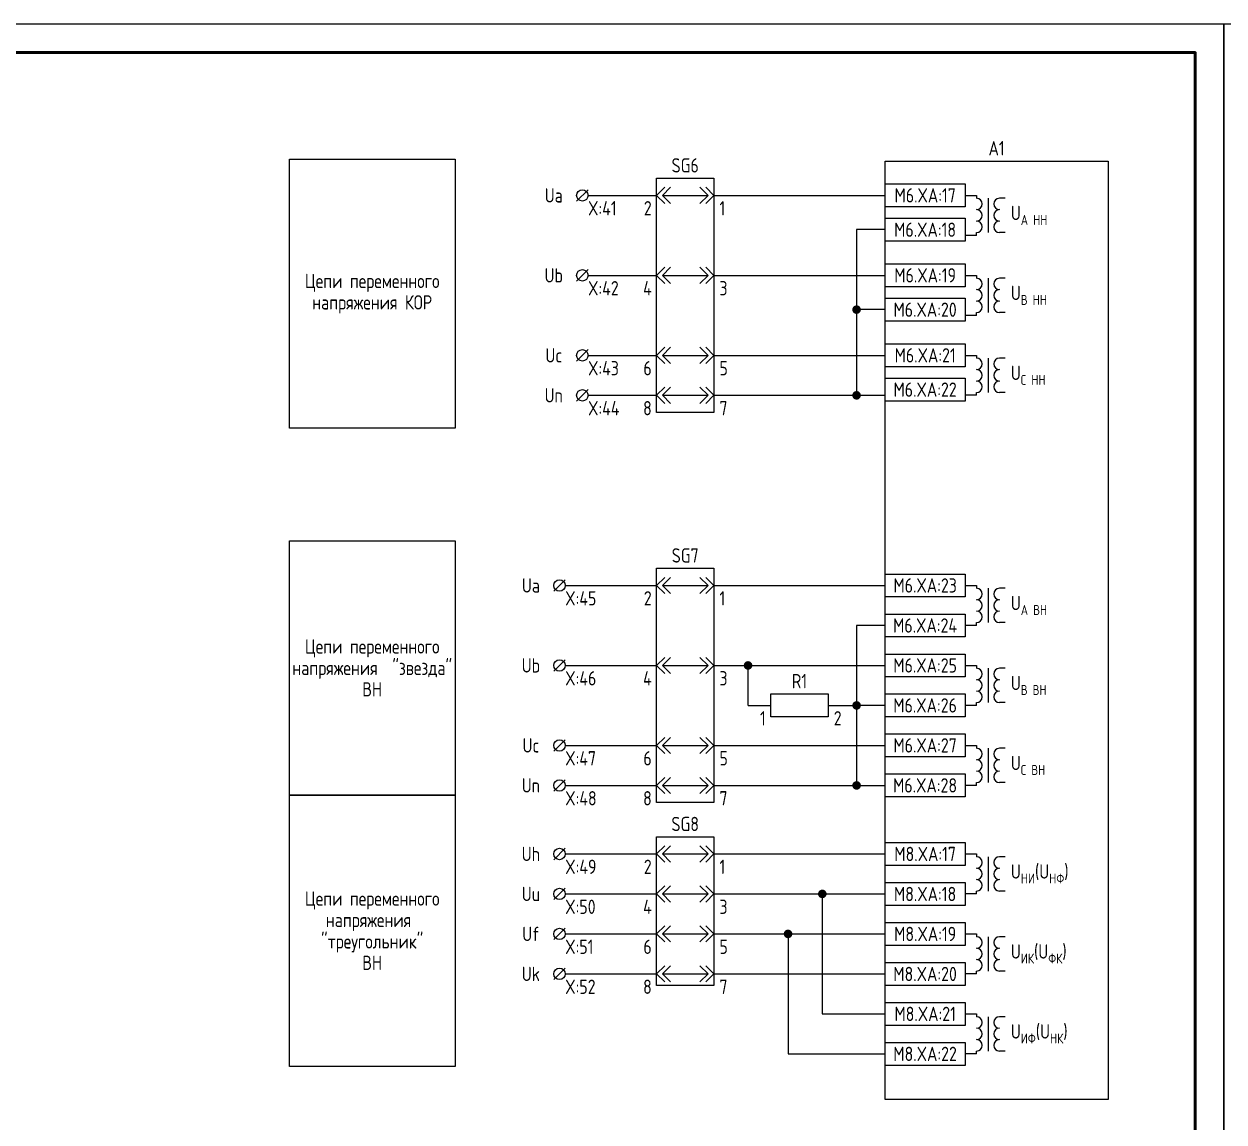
# Model space of a CAD drawing. Header units: millimetres. Extents: x -1117 to 4405, y -90 to 586.
# Drawn here: x 210 to 420, y 104.8 to 297 of the extents above; entities that cross this region are included whole.
import ezdxf

# ---------------------------------------------------------------- set-up
doc = ezdxf.new("R2010")
doc.units = ezdxf.units.MM
doc.styles.add('Gost_type_A', font='GOST_A.TTF')

# ---------------------------------------------------------------- blocks, each defined once
blk = doc.blocks.new('Формат_А3')
blk.add_lwpolyline([(-420, 297), (0, 297), (0, 0), (-420, 0)], close=True)
at = {"lineweight": 50}
blk.add_lwpolyline([(-400, 292), (-5, 292), (-5, 5), (-400, 5)], close=True, dxfattribs=at)
blk = doc.blocks.new('БИ_разъем')
for p, q in [((0, 0), (1.41, 1.41)), ((0, 0), (1.41, 1.41)), ((0, 0), (1.41, -1.41)), ((0, 0), (1.41, -1.41)), ((1, 0), (2.41, 1.41)), ((1, 0), (2.41, -1.41)), ((1, 0), (9, 0)), ((9, 0), (7.59, 1.41)), ((9, 0), (7.59, -1.41)), ((10, 0), (8.59, 1.41)), ((10, 0), (8.59, 1.41)), ((10, 0), (8.59, -1.41)), ((10, 0), (8.59, -1.41))]:
    blk.add_line(p, q)
blk = doc.blocks.new('POINT')
at = {"const_width": 0.75}
blk.add_lwpolyline([(-0.375, 0, 1), (0.375, 0, 1)], format="xyb", close=True, dxfattribs=at)

msp = doc.modelspace()

# ---------------------------------------------------------------- linework, layer by layer
for p, q in [((308.74, 268), (306.74, 266)), ((308.74, 267), (320.74, 267)), ((330.74, 267), (360.74, 267)), ((360.74, 261), (355.74, 261)), ((355.74, 261), (355.74, 232)), ((308.74, 254), (306.74, 252)), ((308.74, 253), (320.74, 253)), ((330.74, 253), (360.74, 253)), ((360.74, 247), (355.74, 247)), ((308.74, 240), (306.74, 238)), ((308.74, 239), (320.74, 239)), ((330.74, 239), (360.74, 239)), ((308.74, 233), (306.74, 231)), ((308.74, 232), (320.74, 232)), ((330.74, 232), (360.74, 232)), ((304.74, 199.72), (302.74, 197.72)), ((304.74, 198.72), (320.74, 198.72)), ((330.74, 198.72), (360.74, 198.72)), ((360.74, 191.72), (355.74, 191.72)), ((355.74, 191.72), (355.74, 163.72)), ((304.74, 185.72), (302.74, 183.72)), ((304.74, 184.72), (320.74, 184.72)), ((330.74, 184.72), (360.74, 184.72)), ((336.74, 177.72), (336.74, 184.72)), ((336.74, 177.72), (340.74, 177.72)), ((350.74, 177.72), (355.74, 177.72)), ((360.74, 177.72), (355.74, 177.72)), ((304.74, 171.72), (302.74, 169.72)), ((304.74, 170.72), (320.74, 170.72)), ((330.74, 170.72), (360.74, 170.72)), ((304.74, 164.72), (302.74, 162.72)), ((304.74, 163.72), (320.74, 163.72)), ((330.74, 163.72), (360.74, 163.72)), ((304.74, 152.72), (302.74, 150.72)), ((304.74, 151.72), (320.74, 151.72)), ((330.74, 151.72), (360.74, 151.72)), ((304.74, 145.72), (302.74, 143.72)), ((304.74, 144.72), (320.74, 144.72)), ((330.74, 144.72), (360.74, 144.72)), ((349.74, 144.72), (349.74, 123.72)), ((304.74, 138.72), (302.74, 136.72)), ((304.74, 137.72), (320.74, 137.72)), ((330.74, 137.72), (360.74, 137.72)), ((343.74, 137.72), (343.74, 116.72)), ((304.74, 131.72), (302.74, 129.72)), ((304.74, 130.72), (320.74, 130.72)), ((330.74, 130.72), (360.74, 130.72)), ((349.74, 123.72), (360.74, 123.72)), ((343.74, 116.72), (360.74, 116.72))]:
    msp.add_line(p, q)
at = {"ltscale": 4}
for p, q in [((374.74, 267), (376.74, 267)), ((376.74, 267), (376.74, 266.5)), ((376.74, 267), (376.74, 266.5)), ((378.74, 266.5), (378.74, 262.5)), ((381.74, 266.5), (380.74, 266.5)), ((378.74, 264.5), (378.74, 260.5)), ((376.74, 260), (376.74, 260.5)), ((381.74, 260.5), (380.74, 260.5)), ((376.74, 260), (374.74, 260)), ((374.74, 253), (376.74, 253)), ((376.74, 253), (376.74, 252.5)), ((376.74, 253), (376.74, 252.5)), ((378.74, 252.5), (378.74, 248.5)), ((381.74, 252.5), (380.74, 252.5)), ((378.74, 250.5), (378.74, 246.5)), ((376.74, 246), (374.74, 246)), ((376.74, 246), (376.74, 246.5)), ((381.74, 246.5), (380.74, 246.5)), ((374.74, 239), (376.74, 239)), ((376.74, 239), (376.74, 238.5)), ((376.74, 239), (376.74, 238.5)), ((378.74, 238.5), (378.74, 234.5)), ((381.74, 238.5), (380.74, 238.5)), ((378.74, 236.5), (378.74, 232.5)), ((376.74, 232), (374.74, 232)), ((376.74, 232), (376.74, 232.5)), ((381.74, 232.5), (380.74, 232.5)), ((374.74, 198.72), (376.74, 198.72)), ((376.74, 198.72), (376.74, 198.22)), ((376.74, 198.72), (376.74, 198.22)), ((378.74, 198.22), (378.74, 194.22)), ((381.74, 198.22), (380.74, 198.22)), ((378.74, 196.22), (378.74, 192.22)), ((376.74, 191.72), (374.74, 191.72)), ((376.74, 191.72), (376.74, 192.22)), ((381.74, 192.22), (380.74, 192.22)), ((374.74, 184.72), (376.74, 184.72)), ((376.74, 184.72), (376.74, 184.22)), ((376.74, 184.72), (376.74, 184.22)), ((378.74, 184.22), (378.74, 180.22)), ((381.74, 184.22), (380.74, 184.22)), ((378.74, 182.22), (378.74, 178.22)), ((376.74, 177.72), (374.74, 177.72)), ((376.74, 177.72), (376.74, 178.22)), ((381.74, 178.22), (380.74, 178.22)), ((374.74, 170.72), (376.74, 170.72)), ((376.74, 170.72), (376.74, 170.22)), ((376.74, 170.72), (376.74, 170.22)), ((378.74, 170.22), (378.74, 166.22)), ((381.74, 170.22), (380.74, 170.22)), ((378.74, 168.22), (378.74, 164.22)), ((376.74, 163.72), (376.74, 164.22)), ((381.74, 164.22), (380.74, 164.22)), ((376.74, 163.72), (374.74, 163.72)), ((374.74, 151.72), (376.74, 151.72)), ((376.74, 151.72), (376.74, 151.22)), ((376.74, 151.72), (376.74, 151.22)), ((378.74, 151.22), (378.74, 147.22)), ((381.74, 151.22), (380.74, 151.22)), ((378.74, 149.22), (378.74, 145.22)), ((376.74, 144.72), (376.74, 145.22)), ((381.74, 145.22), (380.74, 145.22)), ((376.74, 144.72), (374.74, 144.72)), ((374.74, 137.72), (376.74, 137.72)), ((376.74, 137.72), (376.74, 137.22)), ((376.74, 137.72), (376.74, 137.22)), ((378.74, 137.22), (378.74, 133.22)), ((381.74, 137.22), (380.74, 137.22)), ((378.74, 135.22), (378.74, 131.22)), ((376.74, 130.72), (374.74, 130.72)), ((376.74, 130.72), (376.74, 131.22)), ((381.74, 131.22), (380.74, 131.22)), ((374.74, 123.72), (376.74, 123.72)), ((376.74, 123.72), (376.74, 123.22)), ((376.74, 123.72), (376.74, 123.22)), ((378.74, 123.22), (378.74, 119.22)), ((381.74, 123.22), (380.74, 123.22)), ((378.74, 121.22), (378.74, 117.22)), ((376.74, 116.72), (374.74, 116.72)), ((376.74, 116.72), (376.74, 117.22)), ((381.74, 117.22), (380.74, 117.22))]:
    msp.add_line(p, q, dxfattribs=at)
for points in [[(285.46, 226.28), (256.46, 226.28), (256.46, 273.34), (285.46, 273.34)], [(360.74, 273), (399.74, 273), (399.74, 108.74), (360.74, 108.74)], [(320.74, 270), (330.74, 270), (330.74, 229), (320.74, 229)], [(360.74, 269), (374.74, 269), (374.74, 265), (360.74, 265)], [(360.74, 263), (374.74, 263), (374.74, 259), (360.74, 259)], [(360.74, 255), (374.74, 255), (374.74, 251), (360.74, 251)], [(360.74, 249), (374.74, 249), (374.74, 245), (360.74, 245)], [(360.74, 241), (374.74, 241), (374.74, 237), (360.74, 237)], [(360.74, 235), (374.74, 235), (374.74, 231), (360.74, 231)], [(285.46, 162.04), (256.46, 162.04), (256.46, 206.54), (285.46, 206.54)], [(320.74, 201.72), (330.74, 201.72), (330.74, 160.72), (320.74, 160.72)], [(360.74, 200.72), (374.74, 200.72), (374.74, 196.72), (360.74, 196.72)], [(360.74, 193.72), (374.74, 193.72), (374.74, 189.72), (360.74, 189.72)], [(360.74, 186.72), (374.74, 186.72), (374.74, 182.72), (360.74, 182.72)], [(340.74, 179.72), (350.74, 179.72), (350.74, 175.72), (340.74, 175.72)], [(360.74, 179.72), (374.74, 179.72), (374.74, 175.72), (360.74, 175.72)], [(360.74, 172.72), (374.74, 172.72), (374.74, 168.72), (360.74, 168.72)], [(360.74, 165.72), (374.74, 165.72), (374.74, 161.72), (360.74, 161.72)], [(285.46, 114.53), (256.46, 114.53), (256.46, 162.04), (285.46, 162.04)], [(320.74, 154.72), (330.74, 154.72), (330.74, 128.72), (320.74, 128.72)], [(360.74, 153.72), (374.74, 153.72), (374.74, 149.72), (360.74, 149.72)], [(360.74, 146.72), (374.74, 146.72), (374.74, 142.72), (360.74, 142.72)], [(360.74, 139.72), (374.74, 139.72), (374.74, 135.72), (360.74, 135.72)], [(360.74, 132.72), (374.74, 132.72), (374.74, 128.72), (360.74, 128.72)], [(360.74, 125.72), (374.74, 125.72), (374.74, 121.72), (360.74, 121.72)], [(360.74, 118.72), (374.74, 118.72), (374.74, 114.72), (360.74, 114.72)]]:
    msp.add_lwpolyline(points, close=True)
for centre in [(307.74, 267), (307.74, 253), (307.74, 239), (307.74, 232), (303.74, 198.72), (303.74, 184.72), (303.74, 170.72), (303.74, 163.72), (303.74, 151.72), (303.74, 144.72), (303.74, 137.72), (303.74, 130.72)]:
    msp.add_circle(centre, 1)
for centre, start, end in [((376.74, 265.5), 270, 90), ((380.74, 265.5), 90, 270), ((380.74, 265.5), 90, 270), ((376.74, 263.5), 270, 90), ((380.74, 263.5), 90, 270), ((380.74, 263.5), 90, 270), ((376.74, 261.5), 270, 90), ((380.74, 261.5), 90, 270), ((376.74, 251.5), 270, 90), ((380.74, 251.5), 90, 270), ((380.74, 251.5), 90, 270), ((376.74, 249.5), 270, 90), ((380.74, 249.5), 90, 270), ((380.74, 249.5), 90, 270), ((376.74, 247.5), 270, 90), ((380.74, 247.5), 90, 270), ((376.74, 237.5), 270, 90), ((380.74, 237.5), 90, 270), ((380.74, 237.5), 90, 270), ((376.74, 235.5), 270, 90), ((380.74, 235.5), 90, 270), ((380.74, 235.5), 90, 270), ((376.74, 233.5), 270, 90), ((380.74, 233.5), 90, 270), ((376.74, 197.22), 270, 90), ((380.74, 197.22), 90, 270), ((380.74, 197.22), 90, 270), ((376.74, 195.22), 270, 90), ((380.74, 195.22), 90, 270), ((380.74, 195.22), 90, 270), ((376.74, 193.22), 270, 90), ((380.74, 193.22), 90, 270), ((376.74, 183.22), 270, 90), ((380.74, 183.22), 90, 270), ((380.74, 183.22), 90, 270), ((376.74, 181.22), 270, 90), ((380.74, 181.22), 90, 270), ((380.74, 181.22), 90, 270), ((376.74, 179.22), 270, 90), ((380.74, 179.22), 90, 270), ((376.74, 169.22), 270, 90), ((380.74, 169.22), 90, 270), ((380.74, 169.22), 90, 270), ((376.74, 167.22), 270, 90), ((380.74, 167.22), 90, 270), ((380.74, 167.22), 90, 270), ((376.74, 165.22), 270, 90), ((380.74, 165.22), 90, 270), ((376.74, 150.22), 270, 90), ((380.74, 150.22), 90, 270), ((380.74, 150.22), 90, 270), ((376.74, 148.22), 270, 90), ((380.74, 148.22), 90, 270), ((380.74, 148.22), 90, 270), ((376.74, 146.22), 270, 90), ((380.74, 146.22), 90, 270), ((376.74, 136.22), 270, 90), ((380.74, 136.22), 90, 270), ((380.74, 136.22), 90, 270), ((376.74, 134.22), 270, 90), ((380.74, 134.22), 90, 270), ((380.74, 134.22), 90, 270), ((376.74, 132.22), 270, 90), ((380.74, 132.22), 90, 270), ((376.74, 122.22), 270, 90), ((380.74, 122.22), 90, 270), ((380.74, 122.22), 90, 270), ((376.74, 120.22), 270, 90), ((380.74, 120.22), 90, 270), ((380.74, 120.22), 90, 270), ((376.74, 118.22), 270, 90), ((380.74, 118.22), 90, 270)]:
    msp.add_arc(centre, 1, start, end, dxfattribs=at)

# ---------------------------------------------------------------- block references
at = {"color": 1}
for p in [(420, 0), (840, 0)]:
    msp.add_blockref('Формат_А3', p, dxfattribs=at)
for name, p in [('БИ_разъем', (320.74, 267)), ('БИ_разъем', (320.74, 253)), ('POINT', (355.74, 247)), ('БИ_разъем', (320.74, 239)), ('БИ_разъем', (320.74, 232)), ('POINT', (355.74, 232)), ('БИ_разъем', (320.74, 198.72)), ('БИ_разъем', (320.74, 184.72)), ('POINT', (336.74, 184.72)), ('POINT', (355.74, 177.72)), ('БИ_разъем', (320.74, 170.72)), ('БИ_разъем', (320.74, 163.72)), ('POINT', (355.74, 163.72)), ('БИ_разъем', (320.74, 151.72)), ('БИ_разъем', (320.74, 144.72)), ('POINT', (349.74, 144.72)), ('БИ_разъем', (320.74, 137.72)), ('POINT', (343.74, 137.72)), ('БИ_разъем', (320.74, 130.72))]:
    msp.add_blockref(name, p)

# ---------------------------------------------------------------- texts
at = {"char_height": 2.5, "line_spacing_factor": 0.9, "style": 'Gost_type_A'}
for s, insert, width, attachment_point in [('A1', (380.24, 274), 39, 8), ('SG6', (325.74, 271), 10, 8), ('Ua', (302.74, 267), 6, 5), ('X:41', (308.74, 266), 10, 1), ('{\\T0.9;2}', (319.74, 266), 5, 3), ('{\\T0.9;1}', (331.74, 266), 5, 1), ('Ub', (302.74, 253), 6, 5), ('Цепи переменного напряжения КОР', (270.96, 249.81), 29, 5), ('X:42', (308.74, 252), 10, 1), ('{\\T0.9;4}', (319.74, 252), 5, 3), ('{\\T0.9;3}', (331.74, 252), 5, 1), ('Uc', (302.74, 239), 6, 5), ('X:43', (308.74, 238), 10, 1), ('{\\T0.9;6}', (319.74, 238), 5, 3), ('{\\T0.9;5}', (331.74, 238), 5, 1), ('Un', (302.74, 232), 6, 5), ('X:44', (308.74, 231), 10, 1), ('{\\T0.9;8}', (319.74, 231), 5, 3), ('{\\T0.9;7}', (331.74, 231), 5, 1), ('SG7', (325.74, 202.72), 10, 8), ('Ua', (298.74, 198.72), 6, 5), ('X:45', (304.74, 197.72), 10, 1), ('{\\T0.9;2}', (319.74, 197.72), 5, 3), ('{\\T0.9;1}', (331.74, 197.72), 5, 1), ('Цепи переменного напряжения  "звезда"\\PВН', (270.96, 184.29), 29, 5), ('Ub', (298.74, 184.72), 6, 5), ('X:46', (304.74, 183.72), 10, 1), ('{\\T0.9;4}', (319.74, 183.72), 5, 3), ('{\\T0.9;3}', (331.74, 183.72), 5, 1), ('R1', (345.74, 180.72), 10, 8), ('{\\T0.9;1}', (339.74, 176.72), 5, 3), ('{\\T0.9;2}', (351.74, 176.72), 5, 1), ('Uc', (298.74, 170.72), 6, 5), ('X:47', (304.74, 169.72), 10, 1), ('{\\T0.9;6}', (319.74, 169.72), 5, 3), ('{\\T0.9;5}', (331.74, 169.72), 5, 1), ('Un', (298.74, 163.72), 6, 5), ('X:48', (304.74, 162.72), 10, 1), ('{\\T0.9;8}', (319.74, 162.72), 5, 3), ('{\\T0.9;7}', (331.74, 162.72), 5, 1), ('SG8', (325.74, 155.72), 10, 8), ('Uh', (298.74, 151.72), 6, 5), ('X:49', (304.74, 150.72), 8, 1), ('{\\T0.9;2}', (319.74, 150.72), 5, 3), ('{\\T0.9;1}', (331.74, 150.72), 5, 1), ('Цепи переменного напряжения  "треугольник"\\PВН', (270.96, 138.29), 29, 5), ('Uu', (298.74, 144.72), 6, 5), ('X:50', (304.74, 143.72), 8, 1), ('{\\T0.9;4}', (319.74, 143.72), 5, 3), ('{\\T0.9;3}', (331.74, 143.72), 5, 1), ('Uf', (298.74, 137.72), 6, 5), ('X:51', (304.74, 136.72), 8, 1), ('{\\T0.9;6}', (319.74, 136.72), 5, 3), ('{\\T0.9;5}', (331.74, 136.72), 5, 1), ('Uk', (298.74, 130.72), 6, 5), ('X:52', (304.74, 129.72), 8, 1), ('{\\T0.9;8}', (319.74, 129.72), 5, 3), ('{\\T0.9;7}', (331.74, 129.72), 5, 1)]:
    msp.add_mtext(s, dxfattribs=dict(at, insert=insert, width=width, attachment_point=attachment_point))
at = {"char_height": 2.5, "style": 'Gost_type_A'}
for s, insert, width, attachment_point in [('M6.XA:17', (367.74, 267), 14, 5), ('\\A1;U{\\H0.7x;\\S^ А НН;}', (382.74, 263.5), 12, 4), ('M6.XA:18', (367.73, 260.99), 14.018, 5), ('M6.XA:19', (367.74, 253), 14, 5), ('\\A1;U{\\H0.7x;\\S^ В НН;}', (382.74, 249.5), 12, 4), ('M6.XA:20', (367.73, 246.99), 14.018, 5), ('M6.XA:21', (367.74, 239), 14, 5), ('\\A1;U{\\H0.7x;\\S^ С НН;}', (382.74, 235.5), 12, 4), ('M6.XA:22', (367.73, 233), 14.018, 5), ('M6.XA:23', (367.74, 198.72), 14, 5), ('\\A1;U{\\H0.7x;\\S^ А ВН;}', (382.74, 195.22), 12, 4), ('M6.XA:24', (367.73, 191.71), 14.018, 5), ('M6.XA:25', (367.74, 184.72), 14, 5), ('\\A1;U{\\H0.7x;\\S^ В ВН;}', (382.74, 181.22), 12, 4), ('M6.XA:26', (367.73, 177.72), 14.018, 5), ('M6.XA:27', (367.73, 170.72), 14.018, 5), ('\\A1;U{\\H0.7x;\\S^ С ВН;}', (382.74, 167.22), 12, 4), ('M6.XA:28', (367.73, 163.72), 14.018, 5), ('M8.XA:17', (367.74, 151.72), 14, 5), ('\\A1;U{\\H0.7x;\\S^ НИ;}(U{\\H0.7x;\\S^ НФ;})', (382.74, 148.22), 12, 4), ('M8.XA:18', (367.73, 144.71), 14.018, 5), ('M8.XA:19', (367.74, 137.72), 14, 5), ('\\A1;U{\\H0.7x;\\S^ ИК;\\H1.42857x;(U\\H0.7x;\\S^ ФК;\\H1.42857x;)}', (382.74, 134.22), 12, 4), ('M8.XA:20', (367.73, 130.71), 14.018, 5), ('M8.XA:21', (367.74, 123.72), 14, 5), ('\\A1;U{\\H0.7x;\\S^ ИФ;\\H1.42857x;(U\\H0.7x;\\S^ НК;\\H1.42857x;)}', (382.74, 120.22), 12, 4), ('M8.XA:22', (367.73, 116.72), 14.018, 5)]:
    msp.add_mtext(s, dxfattribs=dict(at, insert=insert, width=width, attachment_point=attachment_point))

doc.saveas('drawing.dxf')
